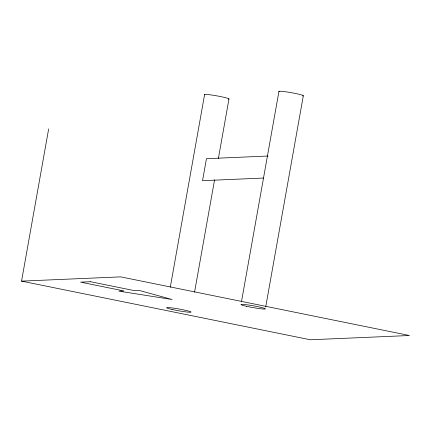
<?xml version="1.0" encoding="UTF-8"?>
<svg xmlns="http://www.w3.org/2000/svg" width="431" height="431" viewBox="0 0 431 431"><rect width="100%" height="100%" fill="white"/><g stroke="black" fill="none" stroke-linecap="round" stroke-linejoin="round"><path stroke-width="0.65" d="M21.55 281.125L120.685 276.869L409.45 335.512L310.315 339.768L21.55 281.125L48.665 128.896M170.293 287.154L204.601 94.545M194.543 292.261L214.584 179.738M218.355 158.56L228.969 98.99M241.575 301.172L278.949 91.356M265.706 306.937L303.316 95.801M268.12 156.022L206.46 158.673L202.543 180.67L263.535 178.051M204.8 94.825A12.402 0.91 10.1 0 1 217.623 96A12.402 0.91 10.1 0 1 228.333 99.114M279.148 91.631A12.402 0.91 10.1 0 1 291.976 92.805A12.402 0.91 10.1 0 1 302.686 95.924M90.51 281.718L80.597 282.143L123.912 290.941L118.956 291.151L172.184 299.523L138.782 290.3L133.825 290.516L90.51 281.718M246.349 306.258A12.402 0.91 10.1 0 0 265.356 308.925A12.402 0.91 10.1 0 0 247.809 304.922A12.402 0.91 10.1 0 0 246.349 306.258M172.001 309.453A12.402 0.91 10.1 0 0 191.003 312.114A12.402 0.91 10.1 0 0 173.456 308.117A12.402 0.91 10.1 0 0 172.001 309.453"/></g></svg>
